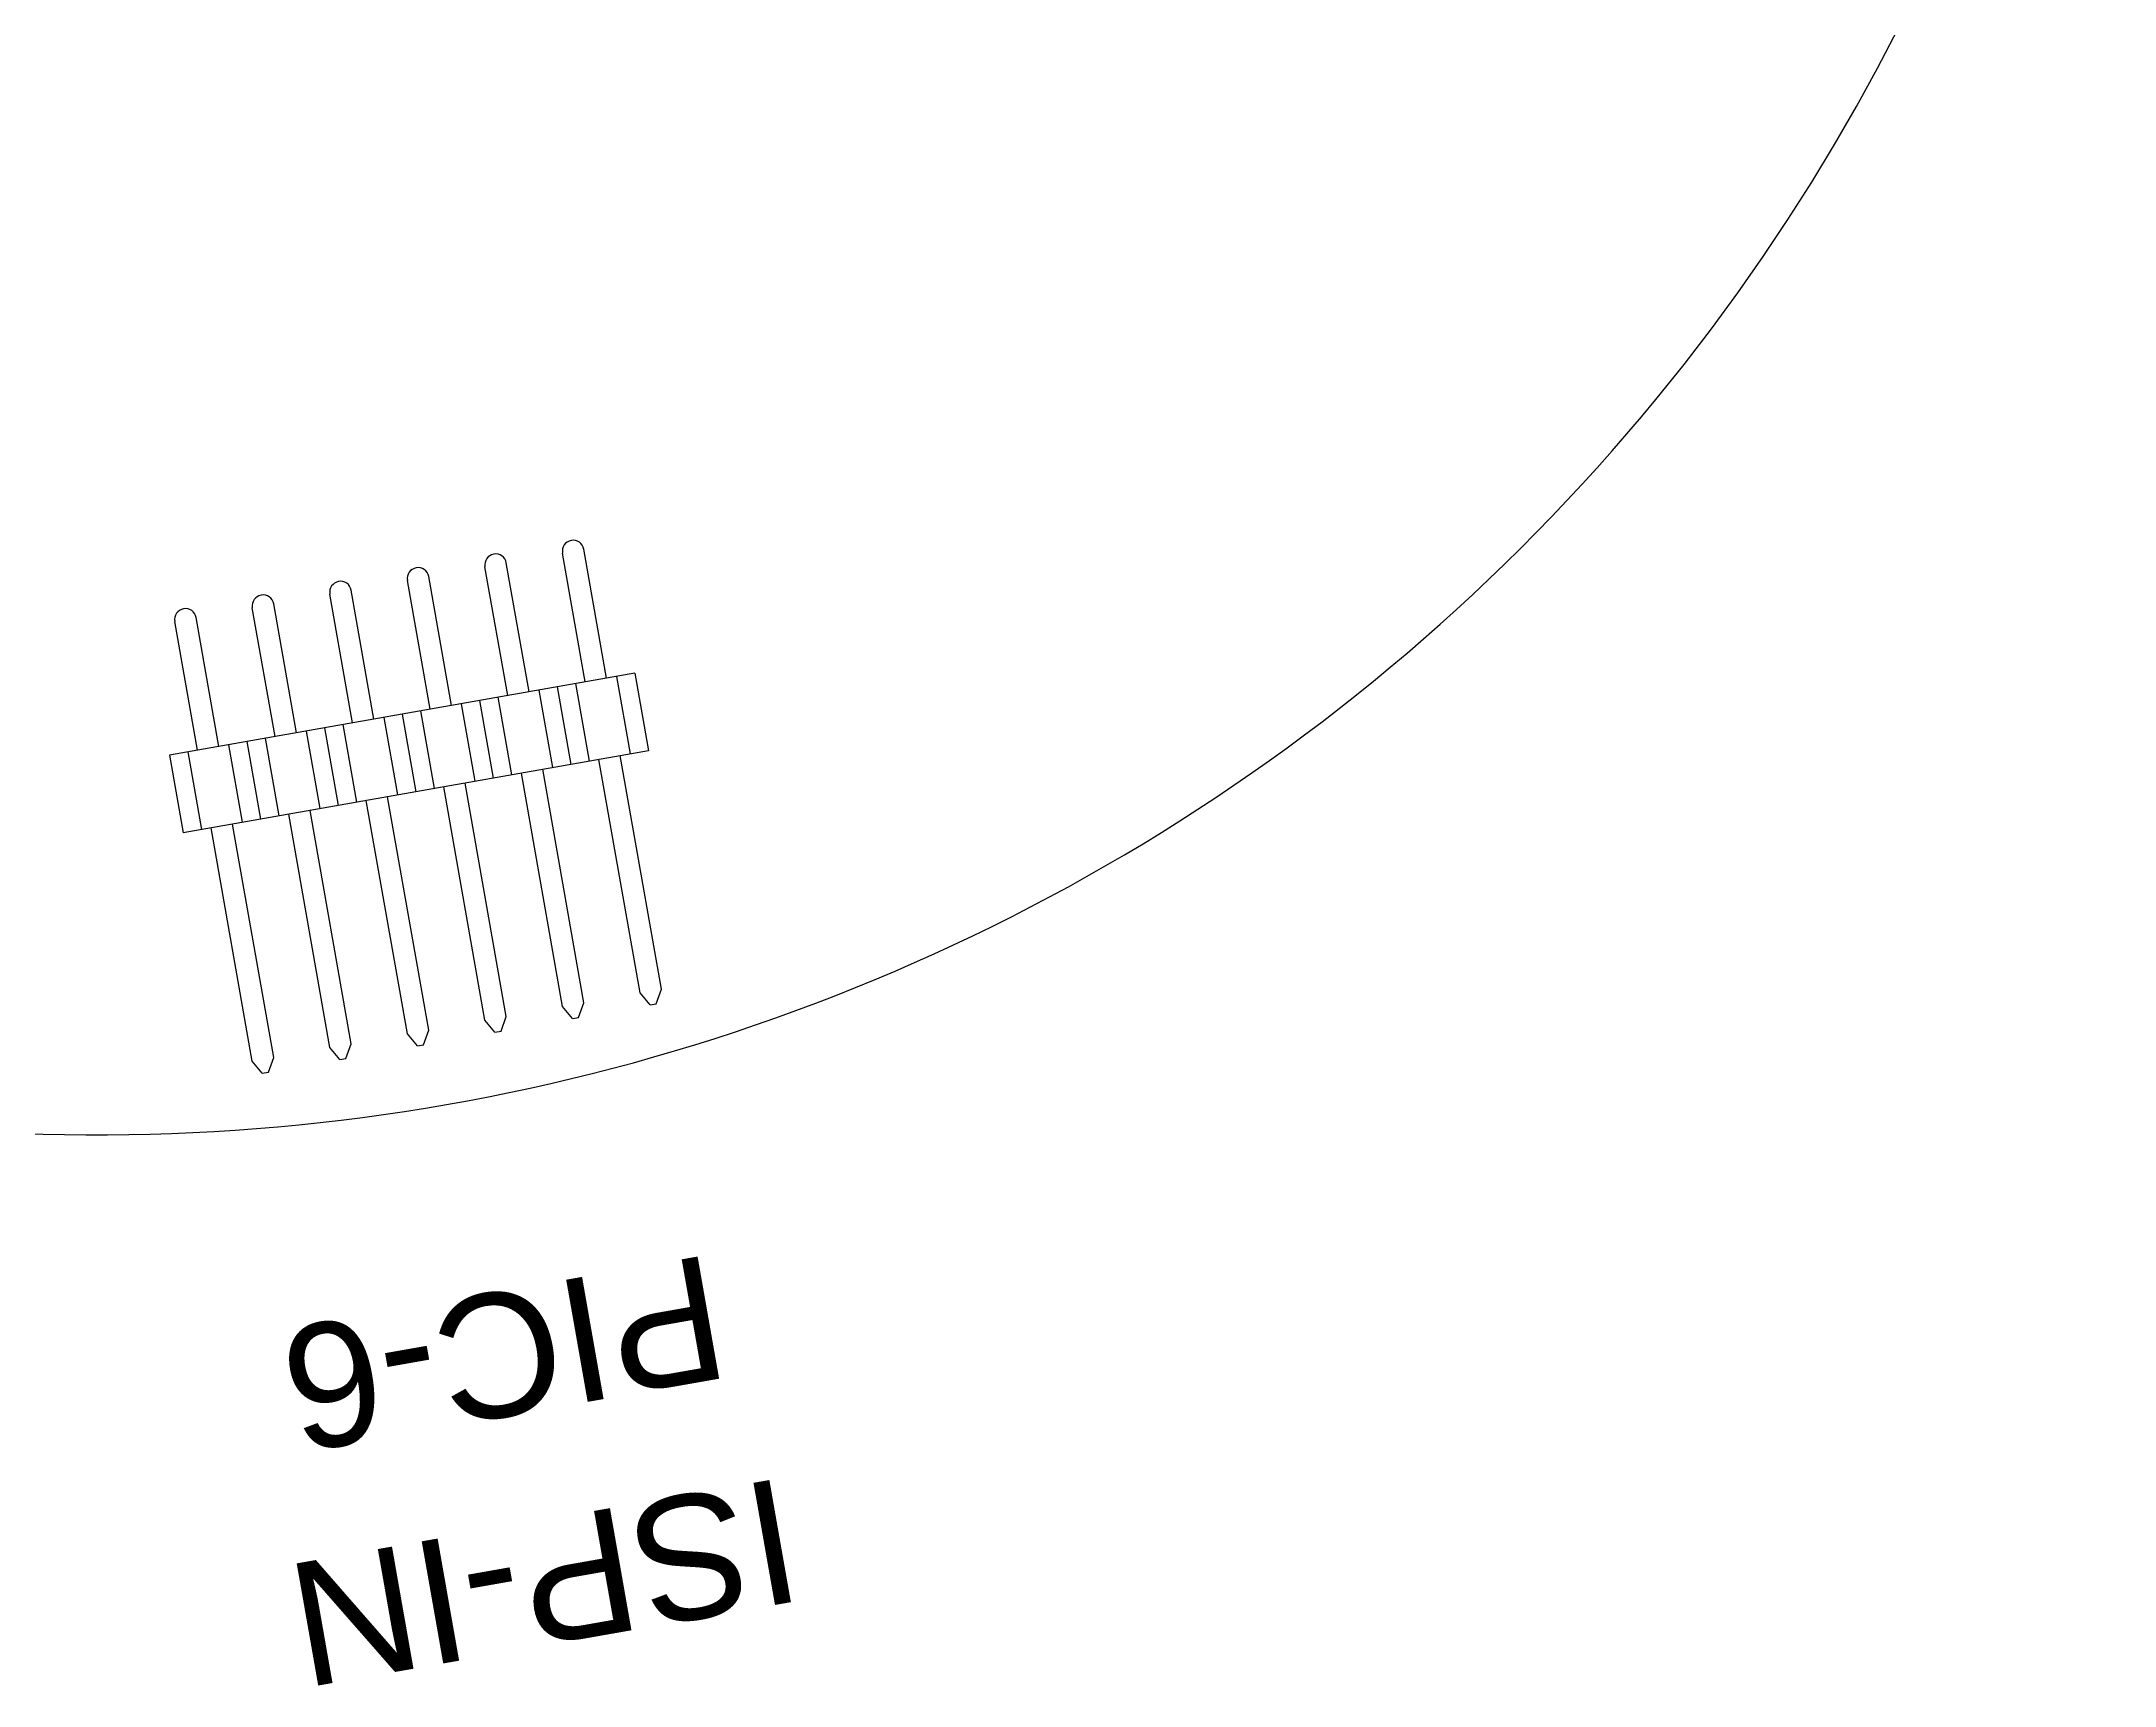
# Model space of a CAD drawing. Header units: millimetres. Extents: x -305 to 613, y 14 to 241.
# Drawn here: x 540.3 to 607.2, y 44.6 to 97.6 of the extents above; entities that cross this region are included whole.
import ezdxf

# ---------------------------------------------------------------- set-up
doc = ezdxf.new("R2010")
doc.units = ezdxf.units.MM
doc.header["$MEASUREMENT"] = 0
doc.layers.add('BOARD', color=4, linetype='Continuous', lineweight=30)
doc.layers.add('TOP_SILK', color=6, linetype='Continuous')
doc.styles.get("Standard").update_dxf_attribs({"font": 'DroidSansMono.ttf'})

# ---------------------------------------------------------------- blocks, each defined once
blk = doc.blocks.new('HEADER-1x6-TOP-RA-SMT')
at = {"linetype": 'Continuous'}
for p, q in [((1.17, 10.62), (0.92, 10.187)), ((0.92, 10.187), (0.92, 2.54)), ((1.37, 10.62), (1.17, 10.62)), ((1.37, 10.62), (1.62, 10.187)), ((1.62, 10.187), (1.62, 2.54)), ((3.71, 10.62), (3.46, 10.187)), ((3.46, 10.187), (3.46, 2.54)), ((3.91, 10.62), (3.71, 10.62)), ((3.91, 10.62), (4.16, 10.187)), ((4.16, 10.187), (4.16, 2.54)), ((6.25, 10.62), (6, 10.187)), ((6, 10.187), (6, 2.54)), ((6.45, 10.62), (6.25, 10.62)), ((6.45, 10.62), (6.7, 10.187)), ((6.7, 10.187), (6.7, 2.54)), ((8.79, 10.62), (8.54, 10.187)), ((8.54, 10.187), (8.54, 2.54)), ((8.99, 10.62), (8.79, 10.62)), ((8.99, 10.62), (9.24, 10.187)), ((9.24, 10.187), (9.24, 2.54)), ((11.33, 10.62), (11.08, 10.187)), ((11.08, 10.187), (11.08, 2.54)), ((11.53, 10.62), (11.33, 10.62)), ((11.53, 10.62), (11.78, 10.187)), ((11.78, 10.187), (11.78, 2.54)), ((13.87, 10.62), (13.62, 10.187)), ((13.62, 10.187), (13.62, 2.54)), ((14.07, 10.62), (13.87, 10.62)), ((14.07, 10.62), (14.32, 10.187)), ((14.32, 10.187), (14.32, 2.54)), ((0, 0), (0, 2.54)), ((0, 2.54), (15.24, 2.54)), ((0.6, 0), (0.6, 2.54)), ((1.94, 0), (1.94, 2.54)), ((2.54, 0), (2.54, 2.54)), ((3.14, 0), (3.14, 2.54)), ((4.48, 0), (4.48, 2.54)), ((5.08, 0), (5.08, 2.54)), ((5.68, 0), (5.68, 2.54)), ((7.02, 0), (7.02, 2.54)), ((7.62, 0), (7.62, 2.54)), ((8.22, 0), (8.22, 2.54)), ((9.56, 0), (9.56, 2.54)), ((10.16, 0), (10.16, 2.54)), ((10.76, 0), (10.76, 2.54)), ((12.1, 0), (12.1, 2.54)), ((12.7, 0), (12.7, 2.54)), ((13.3, 0), (13.3, 2.54)), ((14.64, 0), (14.64, 2.54)), ((15.24, 0), (15.24, 2.54)), ((0, 0), (15.24, 0)), ((0.92, 0), (0.92, -4.22)), ((1.62, 0), (1.62, -4.22)), ((3.46, 0), (3.46, -4.22)), ((4.16, 0), (4.16, -4.22)), ((6, 0), (6, -4.22)), ((6.7, 0), (6.7, -4.22)), ((8.54, 0), (8.54, -4.22)), ((9.24, 0), (9.24, -4.22)), ((11.08, 0), (11.08, -4.22)), ((11.78, 0), (11.78, -4.22)), ((13.62, 0), (13.62, -4.22)), ((14.32, 0), (14.32, -4.22))]:
    blk.add_line(p, q, dxfattribs=at)
for centre in [(1.27, -4.22), (3.81, -4.22), (6.35, -4.22), (8.89, -4.22), (11.43, -4.22), (13.97, -4.22)]:
    blk.add_arc(centre, 0.35, 180, 0, dxfattribs=at)
blk = doc.blocks.new('PCB-OUTLINE')
at = {"linetype": 'Continuous'}
blk.add_arc((0, 0), 65, 331.69506, 208.30494, dxfattribs=at)

msp = doc.modelspace()

# ---------------------------------------------------------------- block references
at = {"linetype": 'Continuous', "rotation": 189.9999999999999}
msp.add_blockref('HEADER-1x6-TOP-RA-SMT', (559.433, 77.235), dxfattribs=at)
at = {"layer": 'BOARD', "linetype": 'Continuous', "rotation": 270}
msp.add_blockref('PCB-OUTLINE', (542.169, 127.348), dxfattribs=at)

# ---------------------------------------------------------------- texts
at = {"layer": 'TOP_SILK', "linetype": 'Continuous', "char_height": 0.2, "width": 20.91329, "attachment_point": 5, "rotation": 190}
for s, insert in [('{\\fArial|b0|i0|c0|p0;\\H20x;PIC-6}', (555.224, 55.317)), ('{\\fArial|b0|i0|c0|p0;\\H20x;ISP-IN}', (556.526, 47.931))]:
    msp.add_mtext(s, dxfattribs=dict(at, insert=insert))

doc.saveas('drawing.dxf')
